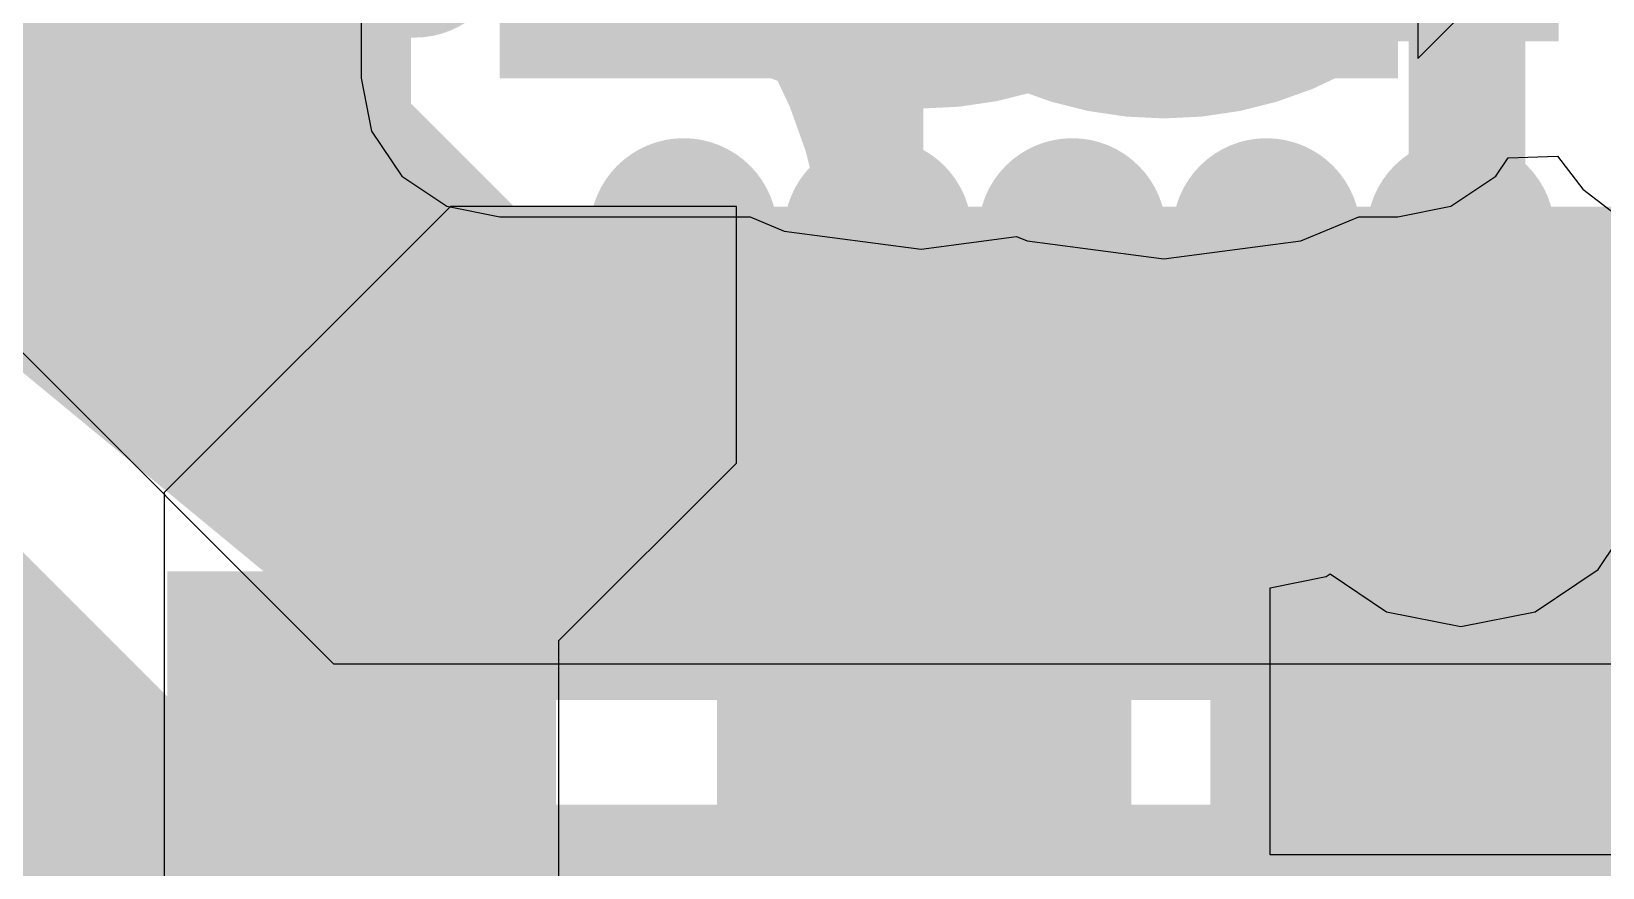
# Model space of a CAD drawing. Extents: x 56.2 to 141.8, y 48 to 96.4.
# Drawn here: x 73.369 to 77.412, y 54 to 56.153 of the extents above; entities that cross this region are included whole.
import ezdxf

# ---------------------------------------------------------------- set-up
doc = ezdxf.new("R2010")
doc.units = 0
doc.header["$MEASUREMENT"] = 0
for name, color, linetype in [('BOTTOMLAYER', 5, 'CONTINUOUS'), ('BOTTOMSOLDER', 6, 'CONTINUOUS'), ('TOPLAYER', 1, 'CONTINUOUS'), ('TOPPASTE', 8, 'CONTINUOUS'), ('TOPSOLDER', 216, 'CONTINUOUS')]:
    doc.layers.add(name, color=color, linetype=linetype)

msp = doc.modelspace()

# ---------------------------------------------------------------- linework, layer by layer
at = {"layer": 'BOTTOMLAYER'}
for p, q in [((74.217543, 64.016771), (74.217543, 56.0324)), ((76.9366, 61.0616), (76.9366, 56.0832)), ((76.9366, 56.0832), (77.0636, 56.2102)), ((74.217543, 56.0324), (74.244708, 55.895837)), ((74.244708, 55.895837), (74.322064, 55.780064)), ((77.138136, 55.780064), (77.16983, 55.827498)), ((77.16983, 55.827498), (77.296764, 55.831656)), ((77.296764, 55.831656), (77.362017, 55.746617)), ((74.322064, 55.780064), (74.437837, 55.702708)), ((77.022363, 55.702708), (77.138136, 55.780064)), ((77.362017, 55.746617), (77.497798, 55.642429)), ((74.437837, 55.702708), (74.5744, 55.675543)), ((74.5744, 55.675543), (75.218625, 55.675543)), ((75.218625, 55.675543), (75.306646, 55.639084)), ((76.636156, 55.613686), (76.785493, 55.675543)), ((76.785493, 55.675543), (76.8858, 55.675543)), ((76.8858, 55.675543), (77.022363, 55.702708)), ((75.306646, 55.639084), (75.659066, 55.592685)), ((75.659066, 55.592685), (75.904126, 55.624948)), ((75.904126, 55.624948), (75.931316, 55.613686)), ((75.931316, 55.613686), (76.283736, 55.567288)), ((76.283736, 55.567288), (76.636156, 55.613686)), ((74.147812, 54.523848), (73.116648, 55.555012)), ((79.064988, 54.523848), (74.147812, 54.523848))]:
    msp.add_line(p, q, dxfattribs=at)
for points, const_width in [([(75.8698, 57.0992), (75.8698, 63.9572)], 2.000001), ([(73.7108, 55.895072), (73.7108, 57.0738)], 1.000001), ([(73.7108, 55.895072), (74.459066, 55.146806)], 1.000001), ([(71.755, 54.991), (73.5838, 53.1622)], 2.000001), ([(74.621794, 55.146806), (78.692606, 55.146806)], 1.000001), ([(73.5838, 53.1622), (79.629, 53.1622)], 2.000001)]:
    msp.add_lwpolyline(points, dxfattribs=dict(at, const_width=const_width))
at = {"layer": 'BOTTOMLAYER', "const_width": 2.000001}
for points in [[(76.283736, 56.928936, -0.198912), (75.8698, 57.928264)], [(76.283736, 56.928936, -0.198912), (75.8698, 57.928264)], [(76.283736, 56.928936, -0.198912), (75.8698, 57.928264)], [(76.283736, 56.928936, -0.198912), (75.8698, 57.928264)], [(76.283736, 56.928936, -0.198912), (75.8698, 57.928264)], [(76.283736, 56.928936, -0.198912), (75.8698, 57.928264)], [(76.283736, 56.928936, -0.198912), (75.8698, 57.928264)], [(76.283736, 56.928936, -0.198912), (75.8698, 57.928264)], [(76.283736, 56.928936, -0.198912), (75.8698, 57.928264)], [(76.283736, 56.928936, -0.198912), (75.8698, 57.928264)], [(76.283736, 56.928936, -0.198912), (75.8698, 57.928264)], [(75.8698, 57.463093, -0.198912), (75.659066, 56.954334)], [(75.8698, 57.463093, -0.198912), (75.659066, 56.954334)], [(75.8698, 57.463093, -0.198912), (75.659066, 56.954334)], [(75.8698, 57.463093, -0.198912), (75.659066, 56.954334)], [(75.8698, 57.463093, -0.198912), (75.659066, 56.954334)], [(75.8698, 57.463093, -0.198912), (75.659066, 56.954334)], [(75.8698, 57.463093, -0.198912), (75.659066, 56.954334)], [(75.8698, 57.463093, -0.198912), (75.659066, 56.954334)], [(75.8698, 57.463093, -0.198912), (75.659066, 56.954334)], [(75.8698, 57.463093, -0.198912), (75.659066, 56.954334)], [(75.8698, 57.463093, -0.198912), (75.659066, 56.954334)]]:
    msp.add_lwpolyline(points, format="xyb", dxfattribs=at)
at = {"layer": 'BOTTOMLAYER', "const_width": 1.000001}
for points in [[(75.159067, 56.954334, 1), (76.159065, 56.954334, 1)], [(75.159067, 56.954334, 1), (76.159065, 56.954334, 1)], [(75.159067, 56.954334, 1), (76.159065, 56.954334, 1)], [(75.159067, 56.954334, 1), (76.159065, 56.954334, 1)], [(75.159067, 56.954334, 1), (76.159065, 56.954334, 1)], [(75.159067, 56.954334, 1), (76.159065, 56.954334, 1)], [(75.159067, 56.954334, 1), (76.159065, 56.954334, 1)], [(75.159067, 56.954334, 1), (76.159065, 56.954334, 1)], [(75.159067, 56.954334, 1), (76.159065, 56.954334, 1)], [(75.159067, 56.954334, 1), (76.159065, 56.954334, 1)], [(75.159067, 56.954334, 1), (76.159065, 56.954334, 1)], [(75.783737, 56.928936, 1), (76.783735, 56.928936, 1)], [(75.783737, 56.928936, 1), (76.783735, 56.928936, 1)], [(75.783737, 56.928936, 1), (76.783735, 56.928936, 1)], [(75.783737, 56.928936, 1), (76.783735, 56.928936, 1)], [(75.783737, 56.928936, 1), (76.783735, 56.928936, 1)], [(75.783737, 56.928936, 1), (76.783735, 56.928936, 1)], [(75.783737, 56.928936, 1), (76.783735, 56.928936, 1)], [(75.783737, 56.928936, 1), (76.783735, 56.928936, 1)], [(75.783737, 56.928936, 1), (76.783735, 56.928936, 1)], [(75.783737, 56.928936, 1), (76.783735, 56.928936, 1)], [(75.783737, 56.928936, 1), (76.783735, 56.928936, 1)]]:
    msp.add_lwpolyline(points, format="xyb", close=True, dxfattribs=at)
at = {"layer": 'BOTTOMLAYER'}
for points in [[(74.5744, 56.0324), (76.8858, 56.0324), (74.5744, 66.1924), (76.8858, 66.1924)], [(73.025, 55.499), (74.3458, 55.499), (73.025, 59.6392), (74.3458, 59.6392)], [(74.368914, 54.43077), (75.079261, 55.290662), (73.014484, 55.549645), (73.724831, 56.409537)], [(74.2442, 54.4322), (79.1718, 54.4322), (74.2442, 55.7022), (79.1718, 55.7022)]]:
    msp.add_solid(points, dxfattribs=at)
at = {"layer": 'BOTTOMSOLDER', "const_width": 0.501599}
for points in [[(75.0856, 56.642, 1), (75.5872, 56.642, 1)], [(75.7714, 56.642, 1), (76.273, 56.642, 1)], [(76.4572, 56.642, 1), (76.9588, 56.642, 1)]]:
    msp.add_lwpolyline(points, format="xyb", close=True, dxfattribs=at)
at = {"layer": 'TOPLAYER'}
for p, q in [((74.4474, 55.7022), (73.7108, 54.9656)), ((75.184, 55.7022), (74.4474, 55.7022)), ((75.184, 55.0418), (75.184, 55.7022)), ((74.7268, 54.5846), (75.184, 55.0418)), ((73.7108, 54.9656), (73.7108, 50.546)), ((77.400871, 54.767465), (77.509172, 54.929547)), ((76.556857, 54.720881), (76.701206, 54.749593)), ((76.701206, 54.749593), (76.711139, 54.75623)), ((76.711139, 54.75623), (76.856407, 54.659164)), ((77.238789, 54.659164), (77.400871, 54.767465)), ((76.556857, 54.032899), (76.556857, 54.720881)), ((76.856407, 54.659164), (77.047598, 54.621135)), ((77.047598, 54.621135), (77.238789, 54.659164)), ((74.7268, 50.9778), (74.7268, 54.5846)), ((77.616799, 54.032899), (76.556857, 54.032899))]:
    msp.add_line(p, q, dxfattribs=at)
for points, const_width in [([(76.708, 56.642), (77.0636, 56.2864)], 0.399999), ([(75.5396, 55.152798), (75.5396, 56.4388)], 0.249999), ([(77.0636, 55.1688), (77.0636, 56.2864)], 0.299999), ([(75.047602, 55.120738), (75.047602, 55.63647)], 0.28001), ([(75.547474, 55.120738), (75.547474, 55.63647)], 0.28001), ([(76.0476, 55.120738), (76.0476, 55.63647)], 0.28001), ([(76.547472, 55.120738), (76.547472, 55.63647)], 0.28001), ([(77.047598, 55.120738), (77.047598, 55.63647)], 0.28001), ([(74.2188, 54.763195), (74.705367, 55.249762)], 1.000001), ([(74.2188, 50.7492), (74.2188, 54.763195)], 1.000001)]:
    msp.add_lwpolyline(points, dxfattribs=dict(at, const_width=const_width))
at = {"layer": 'TOPLAYER', "const_width": 0.249999}
for points in [[(75.318722, 56.624322, -0.198912), (75.5396, 56.091077)], [(75.318722, 56.624322, -0.198912), (75.5396, 56.091077)], [(75.318722, 56.624322, -0.198912), (75.5396, 56.091077)], [(75.318722, 56.624322, -0.198912), (75.5396, 56.091077)], [(75.318722, 56.624322, -0.198912), (75.5396, 56.091077)], [(75.141945, 56.447545, -0.198912), (75.5396, 55.487524)], [(75.141945, 56.447545, -0.198912), (75.5396, 55.487524)], [(75.141945, 56.447545, -0.198912), (75.5396, 55.487524)], [(75.141945, 56.447545, -0.198912), (75.5396, 55.487524)], [(75.141945, 56.447545, -0.198912), (75.5396, 55.487524)]]:
    msp.add_lwpolyline(points, format="xyb", dxfattribs=at)
at = {"layer": 'TOPLAYER'}
for points, const_width in [([(75.477101, 56.091077, 1), (75.602099, 56.091077, 1)], 0.124998), ([(75.477101, 56.091077, 1), (75.602099, 56.091077, 1)], 0.124998), ([(75.477101, 56.091077, 1), (75.602099, 56.091077, 1)], 0.124998), ([(75.477101, 56.091077, 1), (75.602099, 56.091077, 1)], 0.124998), ([(75.477101, 56.091077, 1), (75.602099, 56.091077, 1)], 0.124998), ([(74.9776, 55.63647, 1), (75.117604, 55.63647, 1)], 0.140005), ([(75.477472, 55.63647, 1), (75.617476, 55.63647, 1)], 0.140005), ([(75.977598, 55.63647, 1), (76.117602, 55.63647, 1)], 0.140005), ([(76.47747, 55.63647, 1), (76.617474, 55.63647, 1)], 0.140005), ([(76.977596, 55.63647, 1), (77.1176, 55.63647, 1)], 0.140005), ([(75.477101, 55.487524, 1), (75.602099, 55.487524, 1)], 0.124998), ([(75.477101, 55.487524, 1), (75.602099, 55.487524, 1)], 0.124998), ([(75.477101, 55.487524, 1), (75.602099, 55.487524, 1)], 0.124998), ([(75.477101, 55.487524, 1), (75.602099, 55.487524, 1)], 0.124998), ([(75.477101, 55.487524, 1), (75.602099, 55.487524, 1)], 0.124998), ([(74.9776, 55.120738, 1), (75.117604, 55.120738, 1)], 0.140005), ([(75.477472, 55.120738, 1), (75.617476, 55.120738, 1)], 0.140005), ([(75.977598, 55.120738, 1), (76.117602, 55.120738, 1)], 0.140005), ([(76.47747, 55.120738, 1), (76.617474, 55.120738, 1)], 0.140005), ([(76.977596, 55.120738, 1), (77.1176, 55.120738, 1)], 0.140005)]:
    msp.add_lwpolyline(points, format="xyb", close=True, dxfattribs=dict(at, const_width=const_width))
for points in [[(76.2, 53.6702), (76.2, 55.6514), (75.9206, 53.6702), (75.9206, 55.6514)], [(76.6826, 54.0258), (76.6826, 55.6514), (76.4032, 54.0258), (76.4032, 55.6514)], [(76.4032, 54.0258), (78.3336, 54.0258), (76.4032, 54.7624), (78.3336, 54.7624)], [(75.1332, 51.5366), (76.1492, 51.5366), (75.1332, 54.6862), (76.1492, 54.6862)]]:
    msp.add_solid(points, dxfattribs=at)
at = {"layer": 'TOPPASTE', "const_width": 0.28001}
for points in [[(75.047602, 55.120738), (75.047602, 55.63647)], [(75.547474, 55.120738), (75.547474, 55.63647)], [(76.0476, 55.120738), (76.0476, 55.63647)], [(76.547472, 55.120738), (76.547472, 55.63647)], [(77.047598, 55.120738), (77.047598, 55.63647)]]:
    msp.add_lwpolyline(points, dxfattribs=at)
at = {"layer": 'TOPPASTE', "const_width": 0.140005}
for points in [[(74.9776, 55.63647, 1), (75.117604, 55.63647, 1)], [(75.477472, 55.63647, 1), (75.617476, 55.63647, 1)], [(75.977598, 55.63647, 1), (76.117602, 55.63647, 1)], [(76.47747, 55.63647, 1), (76.617474, 55.63647, 1)], [(76.977596, 55.63647, 1), (77.1176, 55.63647, 1)], [(74.9776, 55.120738, 1), (75.117604, 55.120738, 1)], [(75.477472, 55.120738, 1), (75.617476, 55.120738, 1)], [(75.977598, 55.120738, 1), (76.117602, 55.120738, 1)], [(76.47747, 55.120738, 1), (76.617474, 55.120738, 1)], [(76.977596, 55.120738, 1), (77.1176, 55.120738, 1)]]:
    msp.add_lwpolyline(points, format="xyb", close=True, dxfattribs=at)
at = {"layer": 'TOPSOLDER'}
for points, const_width in [([(75.0856, 56.642, 1), (75.5872, 56.642, 1)], 0.501599), ([(75.7714, 56.642, 1), (76.273, 56.642, 1)], 0.501599), ([(76.4572, 56.642, 1), (76.9588, 56.642, 1)], 0.501599), ([(73.718974, 56.378602, 1), (73.960579, 56.378602, 1)], 0.241605), ([(74.234705, 56.378602, 1), (74.47631, 56.378602, 1)], 0.241605), ([(74.9268, 55.63647, 1), (75.168404, 55.63647, 1)], 0.241605), ([(75.426672, 55.63647, 1), (75.668276, 55.63647, 1)], 0.241605), ([(75.926798, 55.63647, 1), (76.168402, 55.63647, 1)], 0.241605), ([(76.42667, 55.63647, 1), (76.668274, 55.63647, 1)], 0.241605), ([(76.926796, 55.63647, 1), (77.1684, 55.63647, 1)], 0.241605), ([(74.9268, 55.120738, 1), (75.168404, 55.120738, 1)], 0.241605), ([(75.426672, 55.120738, 1), (75.668276, 55.120738, 1)], 0.241605), ([(75.926798, 55.120738, 1), (76.168402, 55.120738, 1)], 0.241605), ([(76.42667, 55.120738, 1), (76.668274, 55.120738, 1)], 0.241605), ([(76.926796, 55.120738, 1), (77.1684, 55.120738, 1)], 0.241605)]:
    msp.add_lwpolyline(points, format="xyb", close=True, dxfattribs=dict(at, const_width=const_width))
at = {"layer": 'TOPSOLDER', "const_width": 0.48321}
for points in [[(74.355508, 56.378602), (73.839776, 56.378602)], [(75.047602, 55.120738), (75.047602, 55.63647)], [(75.547474, 55.120738), (75.547474, 55.63647)], [(76.0476, 55.120738), (76.0476, 55.63647)], [(76.547472, 55.120738), (76.547472, 55.63647)], [(77.047598, 55.120738), (77.047598, 55.63647)]]:
    msp.add_lwpolyline(points, dxfattribs=at)
at = {"layer": 'TOPSOLDER'}
msp.add_solid([(74.79599, 58.63021), (74.79599, 56.12699), (77.29921, 58.63021), (77.29921, 56.12699)], dxfattribs=at)

doc.saveas('drawing.dxf')
